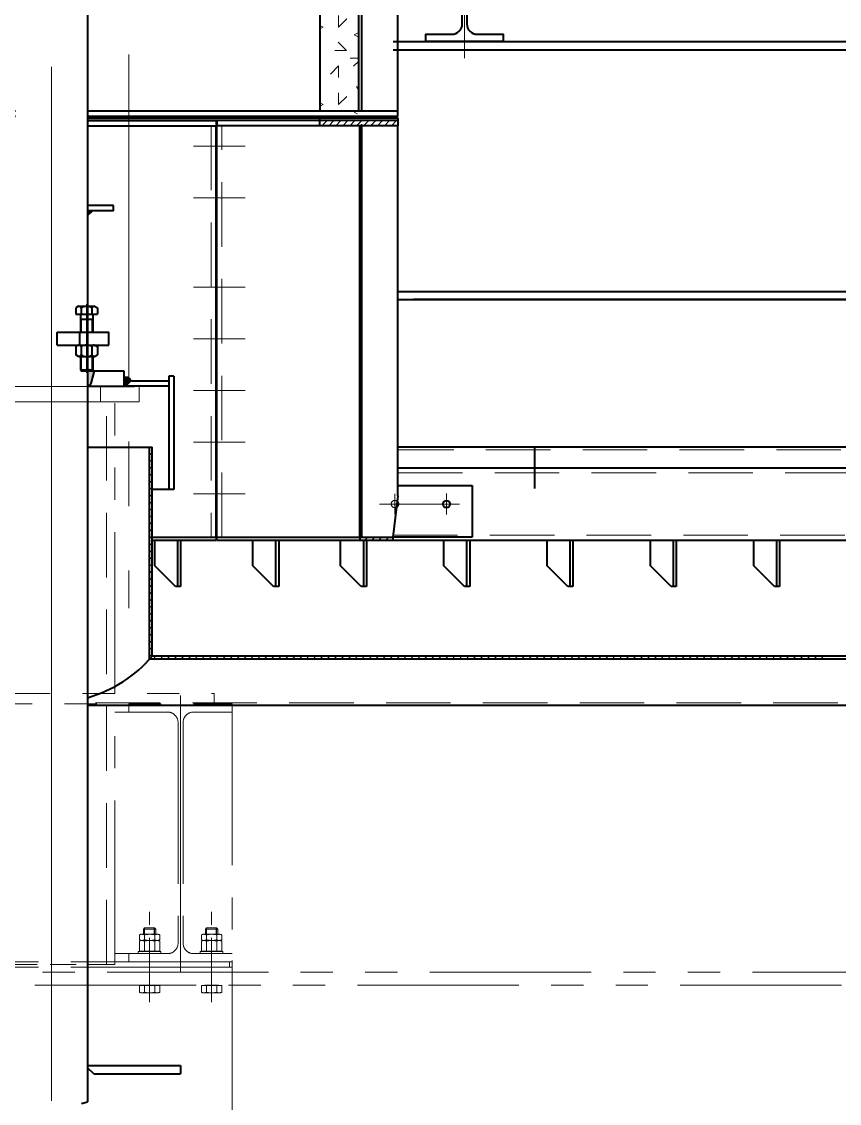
# Model space of a CAD drawing. Header units: millimetres. Extents: x 52110 to 400893, y -153728 to 31997.
# Drawn here: x 170177 to 171760, y -123645 to -121549 of the extents above; entities that cross this region are included whole.
import ezdxf

# ---------------------------------------------------------------- set-up
doc = ezdxf.new("R2010")
doc.units = ezdxf.units.MM
doc.header["$LTSCALE"] = 500
for name, pattern in [('CENTER', [2, 1.25, -0.25, 0.25, -0.25]), ('DASHED', [0.75, 0.5, -0.25]), ('DASHED2', [0.375, 0.25, -0.125]), ('PHANTOM2', [1.25, 0.625, -0.125, 0.125, -0.125, 0.125, -0.125])]:
    doc.linetypes.add(name, pattern=pattern)
for name, color, linetype, lineweight in [('2D', 4, 'PHANTOM2', 20), ('POU', 4, 'Continuous', 20), ('SHI', 7, 'Continuous', 40), ('WEN', 3, 'Continuous', 20), ('XI', 2, 'Continuous', 20), ('XU', 6, 'DASHED2', 20), ('ZHONG', 1, 'CENTER', 20)]:
    doc.layers.add(name, color=color, linetype=linetype, lineweight=lineweight)
doc.layers.add('3', color=6, linetype='Continuous')
doc.layers.add('HAN', color=9, linetype='Continuous')

# ---------------------------------------------------------------- blocks, each defined once
blk = doc.blocks.new('A$C46F31751')
at = {"layer": 'POU'}
h = blk.add_hatch(dxfattribs=at)
h.set_pattern_fill('CROSS', color=256, scale=6, style=0)
h.set_pattern_definition([(0, (-168899.5, -68438.25), (38.1, 38.1), [19.05, -57.15]), (90, (-168889.977, -68447.775), (-38.1, 38.1), [19.05, -57.15])])
h.paths.add_polyline_path([(245, 1216.7), (45, 1216.7), (45, 1066.7), (85, 1066.7), (85, 766.7), (245, 766.7)])
h.paths.add_polyline_path([(985, 766.7), (1145, 766.7), (1145, 1066.7), (1185, 1066.7), (1185, 1216.7), (985, 1216.7)])
h = blk.add_hatch(dxfattribs=at)
h.set_pattern_fill('GEOL6', color=256, scale=150, style=0, pattern_type=2)
h.set_pattern_definition([(0, (-168869.5, -68370.25), (150, 150), [22.5, -60, 22.5, -45]), (0, (-168817, -68355.25), (150, 150), [22.5, -127.5]), (90, (-168809.5, -68310.25), (-150, 150), [22.5, -30, 22.5, -75]), (90, (-168869.5, -68280.25), (-150, 150), [22.5, -127.5]), (45, (-168809.5, -68310.25), (2e-14, 150), [22.5, -104.77922, 22.5, -62.352814]), (135, (-168794.5, -68355.25), (-150, 2e-14), [22.5, -83.56602, 22.5, -83.56602]), (225, (-168809.5, -68235.25), (-3e-14, -150), [22.5, -189.63203]), (225, (-168764.5, -68370.25), (-3e-14, -150), [22.5, -189.63203]), (26.56505, (-168779.5, -68325.25), (150, 6e-08), [22.5, -312.9102]), (63.43495, (-168764.5, -68295.25), (6e-08, 150), [22.5, -312.9102]), (116.56505, (-168764.5, -68295.25), (-6e-08, 150), [22.5, -312.9102]), (153.43495, (-168839.5, -68310.25), (-150, 6e-08), [22.5, -312.9102]), (206.56505, (-168839.5, -68310.25), (-150, -6e-08), [22.5, -312.9102]), (243.43495, (-168884.5, -68310.25), (-6e-08, -150), [22.5, -312.9102]), (296.56505, (-168884.5, -68310.25), (6e-08, -150), [22.5, -312.9102]), (333.43495, (-168779.5, -68325.25), (150, -6e-08), [22.5, -312.9102])])
h.paths.add_polyline_path([(245, 892.7), (85, 892.7), (85, 610.7), (170, 610.7), (170, 10.7), (245, 10.7)])
h.paths.add_polyline_path([(985, 10.7), (1060, 10.7), (1060, 610.7), (1145, 610.7), (1145, 892.7), (985, 892.7)])
at = {"layer": 'SHI'}
for p, q in [((45, 1216.7), (45, 1066.7)), ((395, 1216.7), (45, 1216.7)), ((245, 1216.7), (245, 15.7)), ((1185, 1216.7), (535, 1216.7)), ((985, 1216.7), (985, 15.7)), ((1185, 1216.7), (1185, 1066.7)), ((45, 1066.7), (85, 1066.7)), ((85, 1066.7), (85, 610.7)), ((1145, 1066.7), (1145, 610.7)), ((1185, 1066.7), (1145, 1066.7)), ((245, 766.7), (85, 766.7)), ((985, 766.7), (1145, 766.7)), ((-25, 610.7), (-25, 600.7)), ((-25, 610.7), (170, 610.7)), ((164, 15.7), (164, 610.7)), ((170, 15.7), (170, 610.7)), ((1060, 15.7), (1060, 610.7)), ((1255, 610.7), (1060, 610.7)), ((1066, 15.7), (1066, 610.7)), ((1255, 610.7), (1255, 600.7)), ((-25, 600.7), (164, 600.7)), ((94, 5.7), (94, 600.7)), ((1255, 600.7), (1066, 600.7)), ((1136, 5.7), (1136, 600.7)), ((395, 15.7), (94, 15.7)), ((395, 5.7), (94, 5.7)), ((1136, 15.7), (535, 15.7)), ((1136, 5.7), (535, 5.7)), ((844.5, 5.7), (1136, 5.7))]:
    blk.add_line(p, q, dxfattribs=at)
for points in [[(-35, 150.7), (40, 150.7), (40, 164.7), (-10.5, 164.7, -0.414214), (-30.5, 184.7), (-30.5, 566.7, -0.414214), (-10.5, 586.7), (40, 586.7), (40, 600.7), (-35, 600.7), (-110, 600.7), (-110, 586.7), (-59.5, 586.7, -0.414214), (-39.5, 566.7), (-39.5, 184.7, -0.414214), (-59.5, 164.7), (-110, 164.7), (-110, 150.7)], [(1265, 150.7), (1190, 150.7), (1190, 164.7), (1240.5, 164.7, 0.414214), (1260.5, 184.7), (1260.5, 566.7, 0.414214), (1240.5, 586.7), (1190, 586.7), (1190, 600.7), (1265, 600.7), (1340, 600.7), (1340, 586.7), (1289.5, 586.7, 0.414214), (1269.5, 566.7), (1269.5, 184.7, 0.414214), (1289.5, 164.7), (1340, 164.7), (1340, 150.7)]]:
    blk.add_lwpolyline(points, format="xyb", close=True, dxfattribs=at)
at = {"layer": 'ZHONG'}
for p, q in [((-35, 632.7), (-35, 118.3)), ((1265, 632.7), (1265, 118.3))]:
    blk.add_line(p, q, dxfattribs=at)
blk = doc.blocks.new('sl')
at = {"layer": 'WEN'}
for points in [[(212773.72, 76452.7), (212763.72, 76442.7), (212763.72, 76452.7)], [(212777.06, 76142.7), (212770.55, 76118.41, -0.3394543), (212765.72, 76114.7), (212765.72, 76112.7), (212763.72, 76112.7), (212763.72, 76147.59, -0.1695664)], [(212833.72, 76130.76, -0.4257765), (212848.72, 76122.7), (212840.72, 76114.7), (212840.72, 76112.7), (212833.72, 76112.7)]]:
    blk.add_hatch(color=256, dxfattribs=at).paths.add_polyline_path(points)
at = {"layer": 'HAN'}
for p, q in [((212751.32, 76242.7), (212751.32, 76217.7)), ((212772.12, 76242.7), (212772.12, 76217.7)), ((212751.32, 76170.4), (212751.32, 76142.7)), ((212772.12, 76170.4), (212772.12, 76142.7))]:
    blk.add_line(p, q, dxfattribs=at)
at = {"layer": 'SHI'}
for p, q in [((212763.72, 79215.58), (212763.72, 76217.7)), ((212813.72, 76462.7), (212763.72, 76462.7)), ((212813.72, 76452.7), (212763.72, 76452.7)), ((212813.72, 76452.7), (212813.72, 76462.7)), ((212746.13, 76267.7), (212740.94, 76264.7)), ((212740.94, 76264.7), (212740.94, 76252.7)), ((212746.13, 76267.7), (212777.31, 76267.7)), ((212751.33, 76264.7), (212751.33, 76252.7)), ((212772.11, 76264.7), (212772.11, 76252.7)), ((212777.31, 76267.7), (212782.51, 76264.7)), ((212782.51, 76264.7), (212782.51, 76252.7)), ((212740.94, 76252.7), (212782.51, 76252.7)), ((212749.72, 76252.7), (212749.72, 76217.7)), ((212749.72, 76242.7), (212773.72, 76242.7)), ((212773.72, 76252.7), (212773.72, 76217.7)), ((212704.85, 76217.7), (212804.87, 76217.7)), ((212704.85, 76192.7), (212704.85, 76217.7)), ((212748.58, 76192.7), (212748.58, 76217.7)), ((212763.72, 76217.7), (212763.72, 74796.7)), ((212804.87, 76192.7), (212804.87, 76217.7)), ((212704.85, 76192.7), (212804.87, 76192.7)), ((212746.13, 76192.7), (212740.94, 76189.7)), ((212740.94, 76189.7), (212740.94, 76173.4)), ((212746.13, 76192.7), (212777.31, 76192.7)), ((212751.33, 76189.7), (212751.33, 76173.4)), ((212772.11, 76189.7), (212772.11, 76173.4)), ((212777.31, 76192.7), (212782.51, 76189.7)), ((212782.51, 76189.7), (212782.51, 76173.4)), ((212746.13, 76170.4), (212740.94, 76173.4)), ((212746.13, 76170.4), (212777.31, 76170.4)), ((212749.72, 76170.4), (212749.72, 76144.3)), ((212773.72, 76170.4), (212773.72, 76144.3)), ((212777.31, 76170.4), (212782.51, 76173.4)), ((212773.72, 76144.3), (212749.72, 76144.3)), ((212749.72, 76144.3), (212751.32, 76142.7)), ((212751.32, 76142.7), (212772.12, 76142.7)), ((212763.72, 76142.7), (212777.06, 76142.7)), ((212763.72, 76142.7), (212777.06, 76142.7)), ((212770.55, 76118.41), (212777.06, 76142.7)), ((212770.55, 76118.41), (212777.06, 76142.7)), ((212772.12, 76142.7), (212773.72, 76144.3)), ((212833.72, 76142.7), (212833.72, 76112.7)), ((212765.72, 76112.7), (212765.72, 76114.7)), ((212765.72, 76112.7), (212765.72, 76114.7)), ((212920.72, 76122.7), (212848.72, 76122.7)), ((212920.72, 76132.7), (212920.72, 75912.7)), ((212930.72, 76132.7), (212920.72, 76132.7)), ((212930.72, 76132.7), (212930.72, 75912.7)), ((212763.72, 76112.7), (212853.72, 76112.7)), ((212920.72, 76112.7), (212840.72, 76112.7)), ((212930.72, 75912.7), (212888.72, 75912.7)), ((212763.72, 74796.7), (212763.72, 74726.82)), ((212763.72, 74796.7), (212943.72, 74796.7)), ((212943.72, 74796.7), (212943.72, 74780.7)), ((212775.72, 74780.7), (212763.72, 74792.7)), ((212775.72, 74780.7), (212943.72, 74780.7)), ((212751.55, 74723.56), (212763.72, 74726.82))]:
    blk.add_line(p, q, dxfattribs=at)
at = {"layer": 'SHI', "linetype": 'Continuous'}
blk.add_line((212763.72, 76142.7), (212833.72, 76142.7), dxfattribs=at)
at = {"layer": 'SHI'}
for centre, radius, start, end in [((212744.1, 76258.18), 9.73, 42.05083, 77.94917), ((212761.72, 76248.2), 19.5, 57.79577, 122.20423), ((212779.34, 76258.18), 9.73, 102.05083, 137.94917), ((212744.1, 76183.18), 9.73, 42.05083, 77.94917), ((212761.72, 76173.2), 19.5, 57.79577, 122.20423), ((212779.34, 76183.18), 9.73, 102.05083, 137.94917), ((212744.1, 76179.92), 9.73, 282.05083, 317.94917), ((212761.72, 76189.9), 19.5, 237.79577, 302.20423), ((212779.34, 76179.92), 9.73, 222.05083, 257.94917), ((212765.72, 76119.7), 5, 270, 345), ((212765.72, 76119.7), 5, 270, 345)]:
    blk.add_arc(centre, radius, start, end, dxfattribs=at)
at = {"layer": 'WEN'}
blk.add_line((212763.72, 76442.7), (212773.72, 76452.7), dxfattribs=at)
blk.add_arc((212837.35, 76119.52), 11.81, 15.63815, 107.89081, dxfattribs=at)
at = {"layer": 'ZHONG'}
for p, q in [((212693.72, 75106.81), (212693.72, 79482.7)), ((212693.72, 75106.81), (212693.72, 79482.7)), ((212761.72, 76271.7), (212761.72, 76138.7))]:
    blk.add_line(p, q, dxfattribs=at)
at = {"layer": 'ZHONG', "linetype": 'CENTER'}
blk.add_line((212693.72, 74728.42), (212693.72, 76301.81), dxfattribs=at)
blk = doc.blocks.new('螺栓M24x120组合')
for p, q in [((-19.8, 0.8), (-19.8, 13.7)), ((19.8, 0.8), (-19.8, 0.8)), ((14.8, 15), (-14.8, 15)), ((-13.2, 0), (-13.2, 0.8)), ((13.2, 0), (-13.2, 0)), ((-9.9, 0.8), (-9.9, 13.7)), ((9.9, 0.8), (9.9, 13.7)), ((13.2, 0), (13.2, 0.8)), ((19.8, 0.8), (19.8, 13.7)), ((22, -61), (-22, -61)), ((-22, -61), (-22, -65)), ((22, -65), (22, -61)), ((-22, -65), (22, -65)), ((-19.8, -85.2), (-19.8, -65.8)), ((-19.8, -65.8), (19.8, -65.8)), ((-16.6, -65), (-16.6, -65.8)), ((-9.9, -85.2), (-9.9, -65.8)), ((9.9, -85.2), (9.9, -65.8)), ((16.6, -65), (16.6, -65.8)), ((19.8, -85.2), (19.8, -65.8)), ((-19.8, -97.2), (-19.8, -87.8)), ((-14.8, -86.5), (14.8, -86.5)), ((-14.8, -86.5), (14.8, -86.5)), ((-14.8, -98.5), (14.8, -98.5)), ((-12, -98.5), (-12, -108.6)), ((-9.9, -97.2), (-9.9, -87.8)), ((9.9, -97.2), (9.9, -87.8)), ((12, -98.5), (12, -108.6)), ((19.8, -97.2), (19.8, -87.8)), ((-12, -108.6), (-9.6, -111)), ((12, -108.6), (-12, -108.6)), ((9.6, -111), (-9.6, -111)), ((9.6, -111), (12, -108.6))]:
    blk.add_line(p, q)
for centre, radius, start, end in [((-14.8, 5.1), 9.89, 60, 120), ((0, -22.6), 37.6, 74.7385, 105.2615), ((14.8, 5.1), 9.89, 60, 120), ((-14.8, -76.6), 9.89, 240, 300), ((-14.8, -96.4), 9.89, 60, 120), ((-14.8, -88.6), 9.89, 240, 300), ((0, -48.9), 37.6, 254.7385, 285.2615), ((0, -124.1), 37.6, 74.7385, 105.2615), ((0, -60.9), 37.6, 254.7385, 285.2615), ((14.8, -76.6), 9.89, 240, 300), ((14.8, -96.4), 9.89, 60, 120), ((14.8, -88.6), 9.89, 240, 300)]:
    blk.add_arc(centre, radius, start, end)
at = {"layer": '3'}
for p, q in [((-9.6, -98.5), (-9.6, -111)), ((9.6, -98.5), (9.6, -111))]:
    blk.add_line(p, q, dxfattribs=at)
blk = doc.blocks.new('横梁（单管）')
at = {"layer": '2D'}
for p, q in [((170, 1125), (-170, 1125)), ((-170, 1095), (-170, 1125)), ((170, 1095), (170, 1125)), ((170, 1095), (-170, 1095)), ((-122.5, 530), (-122.5, 1095)), ((122.5, 530), (122.5, 1095)), ((-315, 530), (315, 530)), ((-315, 510), (-315, 530)), ((315, 510), (315, 530)), ((-350, 510), (-350, 10)), ((-350, 510), (350, 510)), ((-150, 494), (-150, 510)), ((-122.5, 10), (-122.5, 510)), ((122.5, 10), (122.5, 510)), ((150, 510), (150, 494)), ((350, 510), (350, 10)), ((-350, 494), (-275, 494)), ((-122.5, 494), (-225, 494)), ((122.5, 494), (225, 494)), ((350, 494), (275, 494)), ((-255, 474), (-255, 46)), ((-245, 474), (-245, 46)), ((245, 474), (245, 46)), ((255, 474), (255, 46)), ((-275, 26), (-350, 26)), ((-225, 26), (-122.5, 26)), ((-150, 26), (-150, 10)), ((225, 26), (122.5, 26)), ((150, 26), (150, 10)), ((275, 26), (350, 26)), ((350, 10), (-350, 10)), ((350, 0), (-350, 0)), ((-350, 0), (-350, -10)), ((-345, 0), (-345, 10)), ((345, 0), (345, 10)), ((350, 0), (350, -10))]:
    blk.add_line(p, q, dxfattribs=at)
at = {"layer": '2D', "linetype": 'DASHED', "ltscale": 0.2}
for p, q in [((-122.5, 10), (-122.5, 5)), ((122.5, 5), (-122.5, 5)), ((122.5, 10), (122.5, 5))]:
    blk.add_line(p, q, dxfattribs=at)
at = {"layer": '2D'}
for centre, start, end in [((-275, 474), 0, 90), ((-225, 474), 90, 180), ((225, 474), 0, 90), ((275, 474), 90, 180), ((-275, 46), 270, 0), ((-225, 46), 180, 270), ((225, 46), 270, 0), ((275, 46), 180, 270)]:
    blk.add_arc(centre, 20, start, end, dxfattribs=at)
at = {"layer": 'XU', "linetype": 'DASHED', "ltscale": 0.2}
for p, q in [((-95, 1125), (-95, 1095)), ((95, 1125), (95, 1095))]:
    blk.add_line(p, q, dxfattribs=at)
at = {"layer": 'XU', "linetype": 'DASHED2'}
for p, q in [((-106.5, 5), (-106.5, 1095)), ((106.5, 5), (106.5, 1095))]:
    blk.add_line(p, q, dxfattribs=at)
at = {"layer": 'ZHONG'}
for p, q in [((0, 1223.4), (0, -197.4)), ((-250, 526), (-250, -10)), ((250, 526), (250, -10))]:
    blk.add_line(p, q, dxfattribs=at)
at = {"layer": 'ZHONG', "ltscale": 0.2}
for p, q in [((-310, -68.1), (-310, 108.9)), ((-190, -68.1), (-190, 108.9)), ((190, -68.1), (190, 108.9)), ((310, -68.1), (310, 108.9))]:
    blk.add_line(p, q, dxfattribs=at)
at = {"layer": '2D', "xscale": -1, "rotation": 180}
for p in [(-310, -35), (-190, -35), (190, -35), (310, -35)]:
    blk.add_blockref('螺栓M24x120组合', p, dxfattribs=at)
blk = doc.blocks.new('LDJXKJ')
at = {"layer": '2D'}
for p, q in [((139124.6, 61568.7), (118074.6, 61568.7)), ((138984.8, 61543.7), (118074.6, 61543.7))]:
    blk.add_line(p, q, dxfattribs=at)
at = {"layer": 'ZHONG', "linetype": 'CENTER'}
blk.add_line((120304.6, 61591.1), (120304.6, 57735.8), dxfattribs=at)
blk.add_blockref('横梁（单管）', (119954.6, 61578.7))
blk = doc.blocks.new('SFC43')
at = {"layer": 'SHI'}
for p, q in [((160541.2, 91591.3), (161142.2, 91591.3)), ((160541.2, 91586.3), (160790.2, 91586.3)), ((161142.2, 91586.3), (160541.2, 91586.3)), ((160790.2, 91586.3), (160790.2, 91576.3)), ((160791.2, 91586.3), (160791.2, 91576.3)), ((161142.2, 91586.3), (160791.2, 91586.3)), ((160991.2, 91586.3), (160991.2, 91591.3)), ((160991.2, 91576.3), (160991.2, 91586.3)), ((161142.2, 91591.3), (161142.2, 91586.3)), ((161142.2, 91586.3), (161142.2, 91576.3)), ((160541.2, 91576.3), (160790.2, 91576.3)), ((160780.2, 91576.3), (160790.2, 91576.3)), ((160790.2, 90779.3), (160790.2, 91576.3)), ((160791.2, 90773.3), (160791.2, 91576.3)), ((161142.2, 91576.3), (160791.2, 91576.3)), ((161068.2, 90779.3), (161068.2, 91576.3)), ((161072.2, 90779.3), (161072.2, 91576.3)), ((161142.2, 90859.3), (161142.2, 91576.3)), ((160541.2, 90953.3), (160666.2, 90953.3)), ((160661.2, 90542.6), (160661.2, 90953.3)), ((160666.2, 90548.3), (160666.2, 90953.3)), ((163500.2, 90953.3), (161142.2, 90953.3)), ((161406.4, 90953.3), (161406.4, 90873.3)), ((161142.2, 90913.3), (163500.2, 90913.3)), ((161142.2, 90879.3), (161286.2, 90879.3)), ((161286.2, 90879.3), (161286.2, 90779.3)), ((161142.2, 90859.3), (161132.2, 90779.3)), ((160666.2, 90779.3), (160790.2, 90779.3)), ((160666.2, 90773.3), (160790.2, 90773.3)), ((160671.2, 90773.3), (160721.2, 90773.3)), ((160671.2, 90723.3), (160671.2, 90773.3)), ((160715.2, 90773.3), (160715.2, 90683.3)), ((160721.2, 90773.3), (160721.2, 90683.3)), ((160790.2, 90779.3), (160790.2, 90773.3)), ((160791.2, 90779.3), (161132.2, 90779.3)), ((160791.2, 90773.3), (161132.2, 90773.3)), ((160861.2, 90773.3), (160911.2, 90773.3)), ((160861.2, 90723.3), (160861.2, 90773.3)), ((160905.2, 90773.3), (160905.2, 90683.3)), ((160911.2, 90773.3), (160911.2, 90683.3)), ((161031.2, 90773.3), (161081.2, 90773.3)), ((161031.2, 90723.3), (161031.2, 90773.3)), ((161068.2, 90779.3), (161068.2, 90773.3)), ((161075.2, 90773.3), (161075.2, 90683.3)), ((161081.2, 90773.3), (161081.2, 90683.3)), ((161132.2, 90779.3), (161132.2, 90773.3)), ((161286.2, 90779.3), (161132.2, 90779.3)), ((161132.2, 90773.3), (163510.2, 90773.3)), ((161231.2, 90773.3), (161281.2, 90773.3)), ((161231.2, 90723.3), (161231.2, 90773.3)), ((161275.2, 90773.3), (161275.2, 90683.3)), ((161281.2, 90773.3), (161281.2, 90683.3)), ((161431.2, 90773.3), (161481.2, 90773.3)), ((161431.2, 90723.3), (161431.2, 90773.3)), ((161475.2, 90773.3), (161475.2, 90683.3)), ((161481.2, 90773.3), (161481.2, 90683.3)), ((161631.2, 90773.3), (161681.2, 90773.3)), ((161631.2, 90723.3), (161631.2, 90773.3)), ((161675.2, 90773.3), (161675.2, 90683.3)), ((161681.2, 90773.3), (161681.2, 90683.3)), ((161831.2, 90773.3), (161881.2, 90773.3)), ((161831.2, 90723.3), (161831.2, 90773.3)), ((161875.2, 90773.3), (161875.2, 90683.3)), ((161881.2, 90773.3), (161881.2, 90683.3)), ((160711.2, 90683.3), (160671.2, 90723.3)), ((160901.2, 90683.3), (160861.2, 90723.3)), ((161071.2, 90683.3), (161031.2, 90723.3)), ((161271.2, 90683.3), (161231.2, 90723.3)), ((161471.2, 90683.3), (161431.2, 90723.3)), ((161671.2, 90683.3), (161631.2, 90723.3)), ((161871.2, 90683.3), (161831.2, 90723.3)), ((160721.2, 90683.3), (160711.2, 90683.3)), ((160911.2, 90683.3), (160901.2, 90683.3)), ((161081.2, 90683.3), (161071.2, 90683.3)), ((161281.2, 90683.3), (161271.2, 90683.3)), ((161481.2, 90683.3), (161471.2, 90683.3)), ((161681.2, 90683.3), (161671.2, 90683.3)), ((161881.2, 90683.3), (161871.2, 90683.3)), ((163749.1, 90542.7), (160661.3, 90542.7)), ((163744.2, 90548.3), (160666.2, 90548.3)), ((163869.2, 90453.3), (160541.2, 90453.3))]:
    blk.add_line(p, q, dxfattribs=at)
blk.add_circle((161236.2, 90843.3), 7, dxfattribs=at)
for centre, radius, start, end in [((161136.2, 90843.3), 7, 297.4174, 48.3326), ((160471.2, 90714.6), 256.2, 285.853, 319.5503)]:
    blk.add_arc(centre, radius, start, end, dxfattribs=at)
at = {"layer": 'XI'}
for p, q in [((160991.2, 91586.2), (160991.4, 91586.3)), ((160994.8, 91576.3), (161004.8, 91586.3)), ((161008.3, 91576.3), (161018.3, 91586.3)), ((161021.8, 91576.3), (161031.8, 91586.3)), ((161035.2, 91576.3), (161045.2, 91586.3)), ((161048.7, 91576.3), (161058.7, 91586.3)), ((161062.2, 91576.3), (161072.2, 91586.3)), ((161075.6, 91576.3), (161085.6, 91586.3)), ((161089.1, 91576.3), (161099.1, 91586.3)), ((161102.6, 91576.3), (161112.6, 91586.3)), ((161116.1, 91576.3), (161126.1, 91586.3)), ((161129.5, 91576.3), (161139.5, 91586.3)), ((161068.2, 91575.1), (161072.2, 91579.1)), ((161068.2, 91569.4), (161072.2, 91573.4)), ((161068.2, 91561.6), (161072.2, 91565.6)), ((161068.2, 91555.9), (161072.2, 91559.9)), ((161068.2, 91548.2), (161072.2, 91552.2)), ((161068.2, 91542.5), (161072.2, 91546.5)), ((161068.2, 91534.7), (161072.2, 91538.7)), ((161068.2, 91529), (161072.2, 91533)), ((161068.2, 91521.2), (161072.2, 91525.2)), ((161068.2, 91515.5), (161072.2, 91519.5)), ((161068.2, 91507.7), (161072.2, 91511.7)), ((161068.2, 91502), (161072.2, 91506)), ((161068.2, 91494.3), (161072.2, 91498.3)), ((161068.2, 91488.6), (161072.2, 91492.6)), ((161068.2, 91480.8), (161072.2, 91484.8)), ((161068.2, 91467.3), (161072.2, 91471.3)), ((161068.2, 91453.9), (161072.2, 91457.9)), ((161068.2, 91440.4), (161072.2, 91444.4)), ((161068.2, 91426.9), (161072.2, 91430.9)), ((161068.2, 91413.5), (161072.2, 91417.5)), ((161068.2, 91400), (161072.2, 91404)), ((161068.2, 91386.5), (161072.2, 91390.5)), ((161068.2, 91300), (161072.2, 91377)), ((161068.2, 91286.6), (161072.2, 91290.6)), ((161068.2, 91273.1), (161072.2, 91277.1)), ((161068.2, 91259.6), (161072.2, 91263.6)), ((161068.2, 91246.2), (161072.2, 91250.2)), ((161068.2, 91232.7), (161072.2, 91236.7)), ((161068.2, 91219.2), (161072.2, 91223.2)), ((161068.2, 91205.8), (161072.2, 91209.8)), ((161068.2, 91192.3), (161072.2, 91196.3)), ((161068.2, 91178.8), (161072.2, 91182.8)), ((161068.2, 91165.3), (161072.2, 91169.3)), ((161068.2, 91151.9), (161072.2, 91155.9)), ((161068.2, 91138.4), (161072.2, 91142.4)), ((161068.2, 91124.9), (161072.2, 91128.9)), ((161068.2, 91111.5), (161072.2, 91115.5)), ((161068.2, 91098), (161072.2, 91102)), ((161068.2, 91084.5), (161072.2, 91088.5)), ((161068.2, 91071), (161072.2, 91075)), ((161068.2, 91057.6), (161072.2, 91061.6)), ((161068.2, 91044.1), (161072.2, 91048.1)), ((161068.2, 91030.6), (161072.2, 91034.6)), ((161068.2, 91017.2), (161072.2, 91021.2)), ((161068.2, 91003.7), (161072.2, 91007.7)), ((161068.2, 90990.2), (161072.2, 90994.2)), ((161068.2, 90976.8), (161072.2, 90980.8)), ((161068.2, 90963.3), (161072.2, 90967.3)), ((161068.2, 90949.8), (161072.2, 90953.8)), ((160666.2, 90937.6), (160661.2, 90942.6)), ((161068.2, 90936.3), (161072.2, 90940.3)), ((160666.2, 90924.1), (160661.2, 90929.1)), ((160666.2, 90910.7), (160661.2, 90915.7)), ((161068.2, 90922.9), (161072.2, 90926.9)), ((161068.2, 90909.4), (161072.2, 90913.4)), ((160666.2, 90897.2), (160661.2, 90902.2)), ((161068.2, 90895.9), (161072.2, 90899.9)), ((160666.2, 90883.7), (160661.2, 90888.7)), ((160666.2, 90870.3), (160661.2, 90875.3)), ((161068.2, 90882.5), (161072.2, 90886.5)), ((161068.2, 90869), (161072.2, 90873)), ((160666.2, 90856.8), (160661.2, 90861.8)), ((160666.2, 90843.3), (160661.2, 90848.3)), ((161068.2, 90855.5), (161072.2, 90859.5)), ((160666.2, 90829.8), (160661.2, 90834.8)), ((161068.2, 90842.1), (161072.2, 90846.1)), ((161068.2, 90828.6), (161072.2, 90832.6)), ((160666.2, 90816.4), (160661.2, 90821.4)), ((160666.2, 90802.9), (160661.2, 90807.9)), ((161068.2, 90815.1), (161072.2, 90819.1)), ((161068.2, 90801.6), (161072.2, 90805.6)), ((160666.2, 90789.4), (160661.2, 90794.4)), ((161068.2, 90788.2), (161072.2, 90792.2)), ((160666.2, 90776), (160661.2, 90781)), ((160666.2, 90762.5), (160661.2, 90767.5)), ((161068.2, 90776.8), (161070.7, 90779.3)), ((161078.2, 90773.3), (161084.2, 90779.3)), ((161091.6, 90773.3), (161097.6, 90779.3)), ((161105.1, 90773.3), (161111.1, 90779.3)), ((161118.6, 90773.3), (161124.6, 90779.3)), ((161132.1, 90773.3), (161132.2, 90773.5)), ((160666.2, 90749), (160661.2, 90754)), ((160666.2, 90735.5), (160661.2, 90740.5)), ((160666.2, 90722.1), (160661.2, 90727.1)), ((160666.2, 90708.6), (160661.2, 90713.6)), ((160666.2, 90695.1), (160661.2, 90700.1)), ((160666.2, 90681.7), (160661.2, 90686.7)), ((160666.2, 90668.2), (160661.2, 90673.2)), ((160666.2, 90654.7), (160661.2, 90659.7)), ((160666.2, 90641.3), (160661.2, 90646.3)), ((160666.2, 90627.8), (160661.2, 90632.8)), ((160666.2, 90614.3), (160661.2, 90619.3)), ((160666.2, 90600.8), (160661.2, 90605.8)), ((160666.2, 90587.4), (160661.2, 90592.4)), ((160666.2, 90573.9), (160661.2, 90578.9)), ((160666.2, 90560.4), (160661.2, 90565.4)), ((160665.6, 90547.6), (160661.2, 90552)), ((160667.9, 90542.7), (160673.5, 90548.3)), ((160681.4, 90542.7), (160687, 90548.3)), ((160694.8, 90542.7), (160700.4, 90548.3)), ((160708.3, 90542.7), (160713.9, 90548.3)), ((160721.8, 90542.7), (160727.4, 90548.3)), ((160735.2, 90542.7), (160740.8, 90548.3)), ((160748.7, 90542.7), (160754.3, 90548.3)), ((160762.2, 90542.7), (160767.8, 90548.3)), ((160775.7, 90542.7), (160781.2, 90548.3)), ((160789.1, 90542.7), (160794.7, 90548.3)), ((160802.6, 90542.7), (160808.2, 90548.3)), ((160816.1, 90542.7), (160821.7, 90548.3)), ((160829.5, 90542.7), (160835.1, 90548.3)), ((160843, 90542.7), (160848.6, 90548.3)), ((160856.5, 90542.7), (160862.1, 90548.3)), ((160869.9, 90542.7), (160875.5, 90548.3)), ((160883.4, 90542.7), (160889, 90548.3)), ((160896.9, 90542.7), (160902.5, 90548.3)), ((160910.4, 90542.7), (160916, 90548.3)), ((160923.8, 90542.7), (160929.4, 90548.3)), ((160937.3, 90542.7), (160942.9, 90548.3)), ((160950.8, 90542.7), (160956.4, 90548.3)), ((160964.2, 90542.7), (160969.8, 90548.3)), ((160977.7, 90542.7), (160983.3, 90548.3)), ((160991.2, 90542.7), (160996.8, 90548.3)), ((161004.7, 90542.7), (161010.2, 90548.3)), ((161018.1, 90542.7), (161023.7, 90548.3)), ((161031.6, 90542.7), (161037.2, 90548.3)), ((161045.1, 90542.7), (161050.7, 90548.3)), ((161058.5, 90542.7), (161064.1, 90548.3)), ((161072, 90542.7), (161077.6, 90548.3)), ((161085.5, 90542.7), (161091.1, 90548.3)), ((161098.9, 90542.7), (161104.5, 90548.3)), ((161112.4, 90542.7), (161118, 90548.3)), ((161125.9, 90542.7), (161131.5, 90548.3)), ((161139.4, 90542.7), (161144.9, 90548.3)), ((161152.8, 90542.7), (161158.4, 90548.3)), ((161166.3, 90542.7), (161171.9, 90548.3)), ((161179.8, 90542.7), (161185.4, 90548.3)), ((161193.2, 90542.7), (161198.8, 90548.3)), ((161206.7, 90542.7), (161212.3, 90548.3)), ((161220.2, 90542.7), (161225.8, 90548.3)), ((161233.6, 90542.7), (161239.2, 90548.3)), ((161247.1, 90542.7), (161252.7, 90548.3)), ((161260.6, 90542.7), (161266.2, 90548.3)), ((161274.1, 90542.7), (161279.7, 90548.3)), ((161287.5, 90542.7), (161293.1, 90548.3)), ((161301, 90542.7), (161306.6, 90548.3)), ((161314.5, 90542.7), (161320.1, 90548.3)), ((161327.9, 90542.7), (161333.5, 90548.3)), ((161341.4, 90542.7), (161347, 90548.3)), ((161354.9, 90542.7), (161360.5, 90548.3)), ((161368.4, 90542.7), (161373.9, 90548.3)), ((161381.8, 90542.7), (161387.4, 90548.3)), ((161395.3, 90542.7), (161400.9, 90548.3)), ((161408.8, 90542.7), (161414.4, 90548.3)), ((161422.2, 90542.7), (161427.8, 90548.3)), ((161435.7, 90542.7), (161441.3, 90548.3)), ((161449.2, 90542.7), (161454.8, 90548.3)), ((161462.6, 90542.7), (161468.2, 90548.3)), ((161476.1, 90542.7), (161481.7, 90548.3)), ((161489.6, 90542.7), (161495.2, 90548.3)), ((161503.1, 90542.7), (161508.6, 90548.3)), ((161516.5, 90542.7), (161522.1, 90548.3)), ((161530, 90542.7), (161535.6, 90548.3)), ((161543.5, 90542.7), (161549.1, 90548.3)), ((161556.9, 90542.7), (161562.5, 90548.3)), ((161570.4, 90542.7), (161576, 90548.3)), ((161583.9, 90542.7), (161589.5, 90548.3)), ((161597.3, 90542.7), (161602.9, 90548.3)), ((161610.8, 90542.7), (161616.4, 90548.3)), ((161624.3, 90542.7), (161629.9, 90548.3)), ((161637.8, 90542.7), (161643.4, 90548.3)), ((161651.2, 90542.7), (161656.8, 90548.3)), ((161664.7, 90542.7), (161670.3, 90548.3)), ((161678.2, 90542.7), (161683.8, 90548.3)), ((161691.6, 90542.7), (161697.2, 90548.3)), ((161705.1, 90542.7), (161710.7, 90548.3)), ((161718.6, 90542.7), (161724.2, 90548.3)), ((161732.1, 90542.7), (161737.6, 90548.3)), ((161745.5, 90542.7), (161751.1, 90548.3)), ((161759, 90542.7), (161764.6, 90548.3)), ((161772.5, 90542.7), (161778.1, 90548.3)), ((161785.9, 90542.7), (161791.5, 90548.3)), ((161799.4, 90542.7), (161805, 90548.3)), ((161812.9, 90542.7), (161818.5, 90548.3)), ((161826.3, 90542.7), (161831.9, 90548.3)), ((161839.8, 90542.7), (161845.4, 90548.3)), ((161853.3, 90542.7), (161858.9, 90548.3)), ((161866.8, 90542.7), (161872.3, 90548.3)), ((161880.2, 90542.7), (161885.8, 90548.3)), ((161893.7, 90542.7), (161899.3, 90548.3)), ((161907.2, 90542.7), (161912.8, 90548.3)), ((161920.6, 90542.7), (161926.2, 90548.3)), ((161934.1, 90542.7), (161939.7, 90548.3)), ((161947.6, 90542.7), (161953.2, 90548.3)), ((161961, 90542.7), (161966.6, 90548.3))]:
    blk.add_line(p, q, dxfattribs=at)
at = {"layer": 'XU'}
for p, q in [((160780.2, 91576.3), (160780.2, 90779.3)), ((160801.2, 90779.3), (160801.2, 91576.3)), ((163500.2, 90948.3), (161142.2, 90948.3)), ((161142.2, 90903.8), (163500.2, 90903.8)), ((161132.6, 90782.8), (163509.8, 90782.8)), ((163869.2, 90458.3), (160541.2, 90458.3))]:
    blk.add_line(p, q, dxfattribs=at)
blk.add_arc((161136.2, 90843.3), 7, 48.3326, 297.4174, dxfattribs=at)
at = {"layer": 'ZHONG'}
for p, q in [((160621.2, 91714.3), (160621.2, 90641.3)), ((160846.2, 91536.3), (160746.2, 91536.3)), ((160846.2, 91536.3), (160746.2, 91536.3)), ((160846.2, 91436.3), (160746.2, 91436.3)), ((160846.2, 91263.3), (160746.2, 91263.3)), ((160471.2, 91205.8), (160471.2, 90205.8)), ((160846.2, 91163.3), (160746.2, 91163.3)), ((160846.2, 91063.3), (160746.2, 91063.3)), ((160846.2, 90963.3), (160746.2, 90963.3)), ((160846.2, 90863.3), (160746.2, 90863.3)), ((161136.2, 90862.9), (161136.2, 90823.7)), ((161236.2, 90863.6), (161236.2, 90823)), ((161106.8, 90843.3), (161261.6, 90843.3))]:
    blk.add_line(p, q, dxfattribs=at)

msp = doc.modelspace()

# ---------------------------------------------------------------- linework, layer by layer
at = {"layer": 'SHI'}
for p, q in [((170896.50181, -121588.0343), (173322.50201, -121588.0343)), ((170896.50181, -121604.0343), (173322.50201, -121604.0343)), ((170905.50201, -122072.0343), (173331.50222, -122072.0343)), ((170905.50201, -122088.0343), (173331.50222, -122088.0343)), ((173331.50222, -122088.0343), (170935.50201, -122088.0343))]:
    msp.add_line(p, q, dxfattribs=at)

# ---------------------------------------------------------------- block references
for name, p in [('sl', (-42459.21967, -198368.72241)), ('SFC43', (9763.29282, -213327.35258)), ('LDJXKJ', (50279.93543, -184959.7788))]:
    msp.add_blockref(name, p, dxfattribs=at)
at = {"layer": 'WEN', "color": 3}
msp.add_blockref('A$C46F31751', (169769.50168, -121738.73458), dxfattribs=at)

doc.saveas('drawing.dxf')
